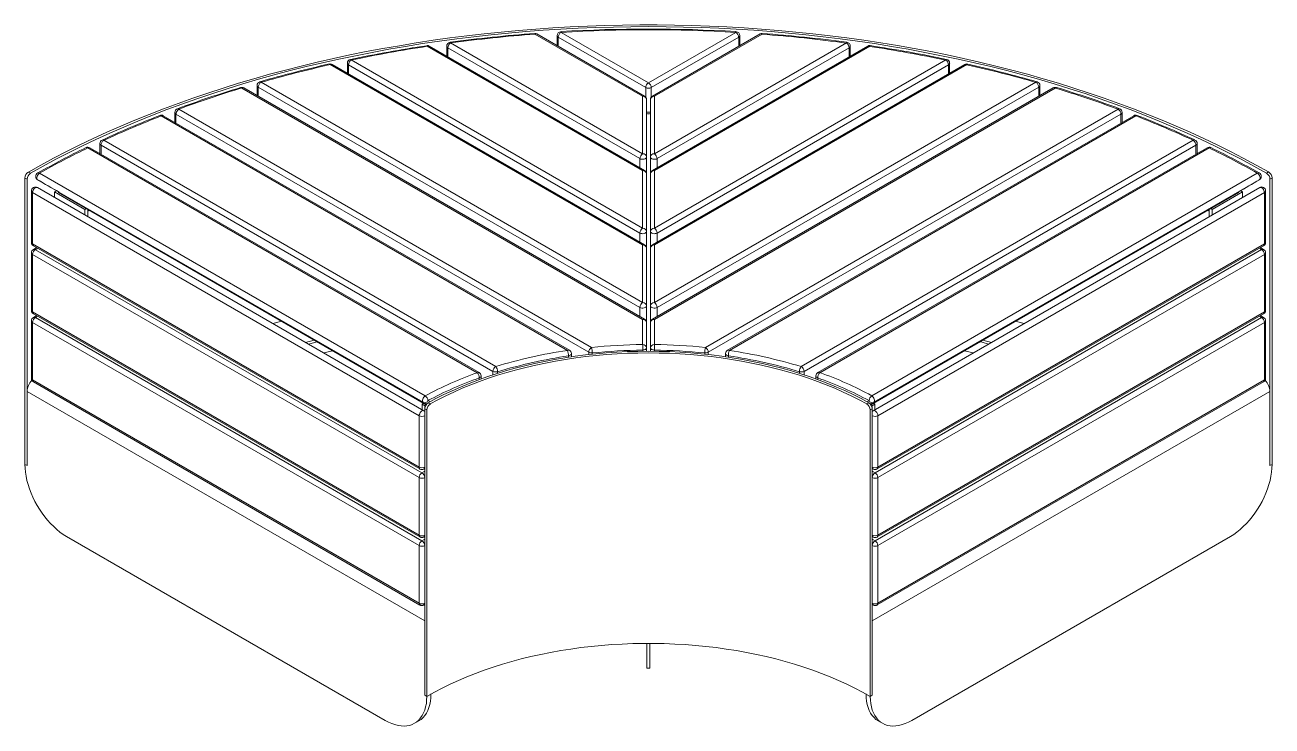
# Model space of a CAD drawing. Header units: millimetres. Extents: x -10 to 4368, y 550 to 2906.
# Drawn here: x 3095 to 4368, y 2140 to 2856 of the extents above; entities that cross this region are included whole.
import ezdxf

# ---------------------------------------------------------------- set-up
doc = ezdxf.new("R2010")
doc.units = ezdxf.units.MM
doc.layers.add('ZANO_R', color=7, linetype='Continuous', lineweight=0)

msp = doc.modelspace()

# ---------------------------------------------------------------- linework, layer by layer
at = {"layer": 'ZANO_R'}
for p, q in [((3725.3, 2783.2), (3615.5, 2846.6)), ((3727.3, 2783.4), (3617.5, 2846.8)), ((3638.1, 2845.1), (3638.1, 2834.9)), ((3728.5, 2792), (3639.3, 2843.5)), ((3639.3, 2843.5), (3639.3, 2834.2)), ((3642.1, 2848.4), (3731.3, 2796.9)), ((3731.3, 2796.9), (3820.6, 2848.4)), ((3823.4, 2843.5), (3734.2, 2792)), ((3845.2, 2846.8), (3735.3, 2783.4)), ((3737.3, 2783.2), (3847.2, 2846.6)), ((3823.4, 2834.2), (3823.4, 2843.5)), ((3824.6, 2834.9), (3824.6, 2845.1)), ((3725.3, 2707.3), (3505.6, 2834.2)), ((3727.3, 2707.5), (3507.6, 2834.3)), ((3525.4, 2834.3), (3525.4, 2824.1)), ((3722.5, 2719.5), (3526.5, 2832.7)), ((3526.5, 2832.7), (3526.5, 2823.4)), ((3529.4, 2837.6), (3725.3, 2724.4)), ((3955.1, 2834.4), (3735.3, 2707.5)), ((3933.3, 2837.6), (3737.3, 2724.4)), ((3737.3, 2707.3), (3957.1, 2834.2)), ((3740.2, 2719.5), (3936.1, 2832.7)), ((3936.1, 2832.7), (3936.1, 2823.4)), ((3937.3, 2824.1), (3937.3, 2834.3)), ((3725.3, 2631.4), (3406.4, 2815.5)), ((3727.3, 2631.6), (3408.4, 2815.7)), ((3424, 2816.9), (3424, 2806.7)), ((3722.5, 2643.6), (3425.1, 2815.3)), ((3425.1, 2815.3), (3425.1, 2806)), ((3428, 2820.2), (3725.3, 2648.5)), ((4054.3, 2815.7), (3735.3, 2631.6)), ((4034.7, 2820.2), (3737.3, 2648.5)), ((3737.3, 2631.4), (4056.3, 2815.5)), ((3740.2, 2643.6), (4037.5, 2815.3)), ((4037.5, 2815.3), (4037.5, 2806)), ((4038.7, 2806.7), (4038.7, 2816.9)), ((3725.3, 2555.4), (3316.3, 2791.6)), ((3727.3, 2555.6), (3318.3, 2791.8)), ((3331.9, 2794.1), (3331.9, 2783.9)), ((3722.5, 2567.7), (3333.1, 2792.5)), ((3333.1, 2792.5), (3333.1, 2783.2)), ((3335.9, 2797.4), (3725.3, 2572.6)), ((3728.5, 2782.4), (3728.5, 2792)), ((3734.2, 2792), (3734.2, 2782.4)), ((4144.4, 2791.8), (3735.3, 2555.6)), ((4126.8, 2797.4), (3737.3, 2572.6)), ((3737.3, 2555.4), (4146.4, 2791.6)), ((3740.2, 2567.7), (4129.6, 2792.5)), ((4129.6, 2792.5), (4129.6, 2783.2)), ((4130.8, 2783.9), (4130.8, 2794.1)), ((3725.3, 2724.4), (3725.3, 2783.2)), ((3729.3, 2779.9), (3729.3, 2721.2)), ((3733.3, 2779.9), (3733.3, 2721.2)), ((3733.3, 2755.4), (3733.3, 2779.9)), ((3737.3, 2724.4), (3737.3, 2783.2)), ((3648.7, 2523.7), (3234, 2763.1)), ((3650.7, 2523.9), (3236, 2763.3)), ((3248, 2766.7), (3248, 2756.4)), ((3670.3, 2521.9), (3249.1, 2765)), ((3249.1, 2765), (3249.1, 2755.8)), ((3252, 2769.9), (3673.1, 2526.8)), ((3733.3, 2765.7), (3733.3, 2765.7)), ((4210.7, 2769.9), (3789.6, 2526.8)), ((3792.4, 2521.9), (4213.5, 2765)), ((4226.6, 2763.3), (3812, 2523.9)), ((3814, 2523.7), (4228.6, 2763.1)), ((4213.5, 2765), (4213.5, 2755.8)), ((4214.7, 2756.5), (4214.7, 2766.7)), ((3733.3, 2696.7), (3733.3, 2755.4)), ((3175.4, 2738.2), (3575.4, 2507.3)), ((4287.3, 2738.2), (3887.3, 2507.3)), ((3556.5, 2501), (3159.1, 2730.4)), ((3558.5, 2501.2), (3161.1, 2730.6)), ((3171.4, 2734.9), (3171.4, 2724.7)), ((3572.6, 2502.4), (3172.6, 2733.3)), ((3172.6, 2733.3), (3172.6, 2724)), ((3890.1, 2502.4), (4290.1, 2733.3)), ((4301.6, 2730.7), (3904.2, 2501.2)), ((3906.2, 2501), (4303.6, 2730.5)), ((4290.1, 2733.3), (4290.1, 2724)), ((4291.3, 2724.7), (4291.3, 2734.9)), ((3722.5, 2710.3), (3722.5, 2719.5)), ((3729.3, 2721.2), (3729.3, 2704.1)), ((3733.3, 2721.2), (3733.3, 2696.7)), ((3740.2, 2710.3), (3740.2, 2719.5)), ((3097.1, 2698.5), (3094.9, 2699.7)), ((3094.9, 2699.7), (3094.9, 2407.4)), ((3097.1, 2698.5), (3097.1, 2406.2)), ((3098.5, 2705.8), (3100.6, 2704.6)), ((3109.9, 2704.7), (3503.5, 2477.5)), ((3725.3, 2648.5), (3725.3, 2707.3)), ((3729.3, 2704), (3729.3, 2645.2)), ((3733.3, 2704), (3733.3, 2645.2)), ((3733.3, 2679.5), (3733.3, 2704)), ((3737.3, 2648.5), (3737.3, 2707.3)), ((4352.7, 2704.7), (3959.2, 2477.5)), ((4362.1, 2704.6), (4364.2, 2705.9)), ((4367.7, 2699.7), (4365.6, 2698.5)), ((4365.6, 2698.5), (4365.6, 2406.2)), ((4367.7, 2699.7), (4367.7, 2407.4)), ((3101.6, 2686.5), (3101.6, 2634)), ((3107.6, 2690), (3502.1, 2462.2)), ((3501.5, 2470.8), (3107.9, 2697.9)), ((3125, 2685.6), (3127.2, 2686.8)), ((3156.2, 2667.6), (3125, 2685.6)), ((3125, 2685.6), (3125, 2679.9)), ((3129.2, 2685.7), (3129.2, 2684.9)), ((3960.6, 2462.2), (4355.1, 2690)), ((3961.2, 2470.8), (4354.7, 2698)), ((4306.5, 2667.7), (4337.7, 2685.6)), ((4333.5, 2685.7), (4333.5, 2684.9)), ((4335.5, 2686.9), (4337.7, 2685.6)), ((4337.7, 2685.6), (4337.7, 2679.9)), ((4361.1, 2634), (4361.1, 2686.6)), ((3497.3, 2457.1), (3102.7, 2684.9)), ((3102.7, 2684.9), (3102.7, 2632.4)), ((3129.2, 2684.9), (3504.4, 2468.3)), ((3129.7, 2685.3), (3504.8, 2468.8)), ((3733.3, 2620.7), (3733.3, 2679.5)), ((4332.9, 2685.4), (3957.9, 2468.8)), ((3958.3, 2468.3), (4333.5, 2684.9)), ((4360, 2684.9), (3965.4, 2457.1)), ((4360, 2632.4), (4360, 2684.9)), ((3156.2, 2667.6), (3157.6, 2668.5)), ((3156.2, 2661.9), (3156.2, 2667.6)), ((3159, 2660.3), (3159, 2667.6)), ((3160.4, 2666.8), (3159, 2666)), ((4303.7, 2666), (4302.2, 2666.8)), ((4303.7, 2666), (4303.7, 2667.7)), ((4303.7, 2660.3), (4303.7, 2667.7)), ((4305.1, 2668.5), (4306.5, 2667.7)), ((4306.5, 2662), (4306.5, 2667.7)), ((3722.5, 2634.3), (3722.5, 2643.6)), ((3729.3, 2645.2), (3729.3, 2628.2)), ((3733.3, 2645.2), (3733.3, 2620.7)), ((3740.2, 2634.3), (3740.2, 2643.6)), ((3101.6, 2623.4), (3101.6, 2564.6)), ((3102.7, 2632.4), (3497.3, 2404.6)), ((3103.6, 2630.5), (3498.1, 2402.8)), ((3106.7, 2628.7), (3103.6, 2626.8)), ((3107.9, 2628), (3105.6, 2626.6)), ((3105.6, 2626.6), (3500.1, 2398.9)), ((3725.3, 2572.6), (3725.3, 2631.4)), ((3729.3, 2628.1), (3729.3, 2569.3)), ((3733.3, 2628.1), (3733.3, 2569.3)), ((3733.3, 2603.6), (3733.3, 2628.1)), ((3737.3, 2572.6), (3737.3, 2631.4)), ((3962.6, 2398.9), (4357.1, 2626.7)), ((3964.6, 2402.8), (4359.1, 2630.5)), ((3965.4, 2404.6), (4360, 2632.4)), ((4357.1, 2626.7), (4354.8, 2628)), ((4359.1, 2626.9), (4355.9, 2628.7)), ((4361.1, 2564.6), (4361.1, 2623.4)), ((3497.3, 2394), (3102.7, 2621.7)), ((3102.7, 2621.7), (3102.7, 2563)), ((4360, 2621.8), (3965.4, 2394)), ((4360, 2563), (4360, 2621.8)), ((3733.3, 2544.8), (3733.3, 2603.6)), ((3102.7, 2563), (3497.3, 2335.2)), ((3103.6, 2561.1), (3498.1, 2333.4)), ((3106.7, 2559.3), (3103.6, 2557.4)), ((3107.9, 2558.6), (3105.6, 2557.2)), ((3722.5, 2558.4), (3722.5, 2567.7)), ((3729.3, 2569.3), (3729.3, 2552.2)), ((3733.3, 2569.3), (3733.3, 2544.8)), ((3740.2, 2558.4), (3740.2, 2567.7)), ((3964.6, 2333.4), (4359.1, 2561.1)), ((3965.4, 2335.2), (4360, 2563)), ((4357.1, 2557.3), (4354.8, 2558.6)), ((4359.1, 2557.5), (4355.9, 2559.3)), ((3101.6, 2554), (3101.6, 2495.2)), ((3497.3, 2324.6), (3102.7, 2552.3)), ((3102.7, 2552.3), (3102.7, 2493.6)), ((3105.6, 2557.2), (3500.1, 2329.5)), ((3725.3, 2529.7), (3725.3, 2555.4)), ((3729.3, 2552.2), (3729.3, 2526.5)), ((3733.3, 2552.2), (3733.3, 2526.5)), ((3733.3, 2527.7), (3733.3, 2552.2)), ((3737.3, 2529.7), (3737.3, 2555.4)), ((3962.6, 2329.5), (4357.1, 2557.3)), ((4360, 2552.4), (3965.4, 2324.6)), ((4360, 2493.6), (4360, 2552.4)), ((4361.1, 2495.2), (4361.1, 2554)), ((3381.2, 2532), (3390, 2534.3)), ((4072.7, 2534.3), (4081.5, 2532)), ((3652.7, 2517.3), (3652.7, 2520.5)), ((3670.3, 2519.5), (3670.3, 2521.9)), ((3673.8, 2521.2), (3673.8, 2519.9)), ((3725.4, 2522.9), (3725.4, 2524.1)), ((3729.3, 2526.5), (3729.3, 2522.9)), ((3733.3, 2522.9), (3733.3, 2527.7)), ((3733.3, 2526.5), (3733.3, 2522.9)), ((3737.3, 2522.9), (3737.3, 2524.1)), ((3788.9, 2521.2), (3788.9, 2519.9)), ((3792.4, 2519.5), (3792.4, 2521.9)), ((3810, 2520.5), (3810, 2517.3)), ((3649.7, 2516.8), (3649.7, 2518.2)), ((3813, 2516.9), (3813, 2518.2)), ((3558.6, 2494), (3558.6, 2495.8)), ((3560.5, 2494.7), (3560.5, 2497.8)), ((3572.6, 2498.8), (3572.6, 2502.4)), ((3577.3, 2502), (3577.3, 2500.3)), ((3885.4, 2502), (3885.4, 2500.3)), ((3890.1, 2498.8), (3890.1, 2502.4)), ((3902.2, 2497.8), (3902.2, 2494.7)), ((3904.1, 2494), (3904.1, 2495.8)), ((3503, 2247.8), (3097.2, 2482)), ((3097.2, 2467.3), (3097.2, 2482)), ((3102.7, 2493.6), (3497.3, 2265.8)), ((3103.6, 2491.7), (3498.1, 2263.9)), ((3959.7, 2247.8), (4365.4, 2482)), ((3964.6, 2264), (4359.1, 2491.7)), ((3965.4, 2265.8), (4360, 2493.6)), ((4365.4, 2467.3), (4365.4, 2482)), ((3501.7, 2469.8), (3500.3, 2469)), ((3506.5, 2470.3), (3508.6, 2469.1)), ((3954.1, 2469.1), (3956.2, 2470.3)), ((3962.4, 2469), (3961, 2469.8)), ((3097.2, 2467.5), (3097.1, 2467.4)), ((3097.1, 2406.2), (3097.1, 2467.4)), ((3097.1, 2467.4), (3097.2, 2467.3)), ((3497.3, 2404.6), (3497.3, 2457.1)), ((3500.3, 2463.3), (3500.3, 2469)), ((3500.3, 2469), (3503.7, 2467)), ((3502.1, 2462.2), (3503, 2461.7)), ((3505.1, 2463), (3503, 2464.2)), ((3503, 2464.2), (3503, 2171.9)), ((3503, 2457.1), (3503, 2404.6)), ((3503, 2457.1), (3503, 2457.1)), ((3505.1, 2463), (3505.1, 2170.7)), ((3959.7, 2464.2), (3957.6, 2463)), ((3957.6, 2463), (3957.6, 2170.7)), ((3962.4, 2469), (3959, 2467)), ((3959.7, 2464.2), (3959.7, 2171.9)), ((3959.7, 2461.8), (3960.6, 2462.2)), ((3962.4, 2463.3), (3962.4, 2469)), ((3965.4, 2457.1), (3965.4, 2404.6)), ((4365.4, 2467.5), (4365.6, 2467.4)), ((4365.6, 2467.4), (4365.4, 2467.3)), ((4365.6, 2406.2), (4365.6, 2467.4)), ((3094.9, 2407.4), (3097.1, 2406.2)), ((4367.7, 2407.4), (4365.6, 2406.2)), ((3497.3, 2335.2), (3497.3, 2394)), ((3500.1, 2398.9), (3503, 2400.5)), ((3502.1, 2402.8), (3503, 2403.2)), ((3503, 2404.6), (3503, 2404.6)), ((3503, 2394), (3503, 2335.2)), ((3503, 2394), (3503, 2394)), ((3959.7, 2403.2), (3960.6, 2402.8)), ((3959.7, 2400.5), (3962.6, 2398.9)), ((3965.4, 2394), (3965.4, 2335.2)), ((3462.6, 2146.2), (3137.4, 2333.9)), ((3500.1, 2329.5), (3503, 2331.1)), ((3502.1, 2333.4), (3503, 2333.8)), ((3503, 2335.2), (3503, 2335.2)), ((3959.7, 2333.8), (3960.6, 2333.4)), ((3959.7, 2331.1), (3962.6, 2329.5)), ((4000.1, 2146.2), (4325.3, 2333.9)), ((3497.3, 2265.8), (3497.3, 2324.6)), ((3503, 2324.6), (3503, 2265.8)), ((3503, 2324.6), (3503, 2324.6)), ((3965.4, 2324.6), (3965.4, 2265.8)), ((3503, 2265.8), (3503, 2265.8)), ((3502.1, 2263.9), (3503, 2264.4)), ((3959.7, 2264.4), (3960.6, 2264)), ((3503, 2171.9), (3503, 2247.8)), ((3959.7, 2171.9), (3959.7, 2247.8)), ((3729.8, 2224.8), (3729.8, 2210.4)), ((3729.8, 2199.4), (3732.8, 2199.4)), ((3503, 2171.9), (3505.1, 2170.7)), ((3957.6, 2170.7), (3959.7, 2171.9)), ((3492.6, 2143.2), (3496.9, 2145.6)), ((3965.8, 2145.6), (3970.1, 2143.2))]:
    msp.add_line(p, q, dxfattribs=at)
at = {"layer": 'ZANO_R', "flags": 128}
for points in [[(3098.5, 2705.8), (3111.2, 2713), (3124.2, 2720), (3137.5, 2726.8), (3150.9, 2733.5), (3164.6, 2740.1), (3178.5, 2746.4), (3192.7, 2752.7), (3207, 2758.7), (3221.6, 2764.6), (3236.3, 2770.3), (3251.2, 2775.9), (3266.4, 2781.3), (3281.7, 2786.5), (3297.1, 2791.5), (3312.8, 2796.4), (3328.6, 2801.1), (3344.6, 2805.6), (3360.7, 2809.9), (3376.9, 2814), (3393.3, 2818), (3409.9, 2821.7), (3426.5, 2825.3), (3443.3, 2828.7), (3460.2, 2831.9), (3477.2, 2834.8), (3494.3, 2837.6), (3511.5, 2840.3), (3528.7, 2842.7), (3546.1, 2844.9), (3563.5, 2846.9), (3581, 2848.7), (3598.6, 2850.3), (3616.2, 2851.7), (3633.8, 2852.9), (3651.5, 2853.9), (3669.2, 2854.8), (3686.9, 2855.4), (3704.7, 2855.8), (3722.5, 2856), (3740.2, 2856), (3758, 2855.8), (3775.7, 2855.4), (3793.5, 2854.8), (3811.2, 2853.9), (3828.9, 2852.9), (3846.5, 2851.7), (3864.1, 2850.3), (3881.7, 2848.7), (3899.1, 2846.9), (3916.6, 2844.9), (3933.9, 2842.7), (3951.2, 2840.3), (3968.4, 2837.7), (3985.5, 2834.9), (4002.5, 2831.9), (4019.4, 2828.7), (4036.1, 2825.3), (4052.8, 2821.7), (4069.3, 2818), (4085.7, 2814), (4102, 2809.9), (4118.1, 2805.6), (4134.1, 2801.1), (4149.9, 2796.4), (4165.5, 2791.5), (4181, 2786.5), (4196.3, 2781.3), (4211.4, 2775.9), (4226.4, 2770.3), (4241.1, 2764.6), (4255.7, 2758.7), (4270, 2752.7), (4284.1, 2746.4), (4298, 2740.1), (4311.7, 2733.5), (4325.2, 2726.8), (4338.4, 2720), (4351.4, 2713), (4364.2, 2705.9)], [(3100.6, 2704.6), (3113.5, 2711.8), (3126.6, 2718.9), (3140, 2725.8), (3153.6, 2732.5), (3167.4, 2739.1), (3181.5, 2745.6), (3195.8, 2751.8), (3210.3, 2757.9), (3225, 2763.8), (3239.9, 2769.6), (3255, 2775.2), (3270.3, 2780.6), (3285.7, 2785.8), (3301.4, 2790.9), (3317.2, 2795.8), (3333.2, 2800.5), (3349.3, 2805), (3365.7, 2809.3), (3382.1, 2813.4), (3398.7, 2817.3), (3415.4, 2821.1), (3432.3, 2824.6), (3449.2, 2828), (3466.3, 2831.1), (3483.5, 2834.1), (3500.8, 2836.9), (3518.2, 2839.4), (3535.6, 2841.8), (3553.2, 2843.9), (3570.8, 2845.9), (3588.5, 2847.6), (3606.2, 2849.2), (3624, 2850.5), (3641.8, 2851.7), (3659.7, 2852.6), (3677.6, 2853.3), (3695.5, 2853.8), (3713.4, 2854.2), (3731.3, 2854.3), (3749.3, 2854.2), (3767.2, 2853.8), (3785.1, 2853.3), (3803, 2852.6), (3820.9, 2851.7), (3838.7, 2850.5), (3856.5, 2849.2), (3874.2, 2847.7), (3891.9, 2845.9), (3909.5, 2843.9), (3927, 2841.8), (3944.5, 2839.4), (3961.9, 2836.9), (3979.2, 2834.1), (3996.4, 2831.1), (4013.4, 2828), (4030.4, 2824.6), (4047.3, 2821.1), (4064, 2817.3), (4080.6, 2813.4), (4097, 2809.3), (4113.3, 2805), (4129.5, 2800.5), (4145.5, 2795.8), (4161.3, 2790.9), (4176.9, 2785.9), (4192.4, 2780.6), (4207.7, 2775.2), (4222.8, 2769.6), (4237.7, 2763.9), (4252.4, 2757.9), (4266.9, 2751.8), (4281.2, 2745.6), (4295.3, 2739.1), (4309.1, 2732.6), (4322.7, 2725.8), (4336.1, 2718.9), (4349.2, 2711.8), (4362.1, 2704.6)], [(3615.2, 2847.3), (3615.2, 2847.3), (3615.3, 2847.2), (3615.4, 2847), (3615.5, 2846.6)], [(3642.1, 2848.4), (3642, 2848.8), (3642, 2849), (3641.9, 2849.1), (3641.9, 2849.1)], [(3820.8, 2849.1), (3820.8, 2849.1), (3820.7, 2849), (3820.6, 2848.8), (3820.6, 2848.4)], [(3847.5, 2847.3), (3847.5, 2847.3), (3847.4, 2847.2), (3847.3, 2847), (3847.2, 2846.6)], [(3505, 2834.8), (3505, 2834.8), (3505.2, 2834.8), (3505.4, 2834.5), (3505.6, 2834.2)], [(3529.4, 2837.6), (3529.2, 2837.9), (3529, 2838.2), (3528.9, 2838.3), (3528.8, 2838.3)], [(3933.3, 2837.6), (3933.5, 2837.9), (3933.7, 2838.2), (3933.8, 2838.3), (3933.8, 2838.3)], [(3957.7, 2834.8), (3957.7, 2834.8), (3957.5, 2834.8), (3957.3, 2834.5), (3957.1, 2834.2)], [(3406.4, 2815.5), (3406.1, 2815.8), (3405.9, 2816), (3405.6, 2816.1), (3405.5, 2816.1)], [(3428, 2820.2), (3427.7, 2820.5), (3427.5, 2820.7), (3427.2, 2820.8), (3427.2, 2820.8)], [(4034.7, 2820.2), (4035, 2820.5), (4035.2, 2820.8), (4035.5, 2820.8), (4035.5, 2820.8)], [(4056.3, 2815.5), (4056.5, 2815.8), (4056.8, 2816), (4057.1, 2816.1), (4057.1, 2816.1)], [(3729.3, 2721.2), (3729.2, 2720.5), (3728.7, 2719.9), (3727.9, 2719.4), (3726.9, 2719), (3725.7, 2718.9), (3724.6, 2718.9), (3723.5, 2719.1), (3722.5, 2719.5)], [(3733.3, 2721.2), (3733.5, 2720.5), (3734, 2719.9), (3734.8, 2719.4), (3735.8, 2719), (3736.9, 2718.9), (3738.1, 2718.9), (3739.2, 2719.1), (3740.2, 2719.5)], [(3107.9, 2697.9), (3107.4, 2698.4), (3107.2, 2699.2), (3107.1, 2700.1), (3107.3, 2701.1), (3107.8, 2702.2), (3108.4, 2703.2), (3109.1, 2704.1), (3109.9, 2704.7)], [(4354.7, 2698), (4355.2, 2698.4), (4355.5, 2699.2), (4355.6, 2700.1), (4355.4, 2701.2), (4354.9, 2702.2), (4354.3, 2703.2), (4353.6, 2704.1), (4352.7, 2704.7)], [(3102.7, 2684.9), (3102.8, 2685.9), (3103.2, 2687), (3103.8, 2688), (3104.5, 2688.9), (3105.3, 2689.6), (3106.1, 2690.1), (3106.9, 2690.2), (3107.6, 2690)], [(4355.1, 2690), (4355.8, 2690.2), (4356.6, 2690.1), (4357.4, 2689.6), (4358.2, 2688.9), (4358.9, 2688), (4359.5, 2687), (4359.8, 2685.9), (4360, 2684.9)], [(3729.3, 2645.2), (3729.2, 2644.6), (3728.7, 2644), (3727.9, 2643.5), (3726.9, 2643.1), (3725.7, 2642.9), (3724.6, 2643), (3723.5, 2643.2), (3722.5, 2643.6)], [(3733.3, 2645.2), (3733.5, 2644.6), (3734, 2644), (3734.8, 2643.5), (3735.8, 2643.1), (3737, 2642.9), (3738.1, 2643), (3739.2, 2643.2), (3740.2, 2643.6)], [(3722.5, 2567.7), (3723.5, 2567.3), (3724.6, 2567), (3725.7, 2567), (3726.9, 2567.2), (3727.9, 2567.5), (3728.7, 2568), (3729.2, 2568.6), (3729.3, 2569.3)], [(3740.2, 2567.7), (3739.2, 2567.3), (3738.1, 2567), (3737, 2567), (3735.8, 2567.2), (3734.8, 2567.5), (3734, 2568), (3733.5, 2568.6), (3733.3, 2569.3)], [(3356.7, 2553.5), (3349.3, 2551.5), (3348.1, 2551.2)], [(4114.6, 2551.2), (4113.4, 2551.5), (4105.9, 2553.5)], [(3384.2, 2530.3), (3390.9, 2532), (3393, 2532.6)], [(3399.9, 2521.2), (3408.8, 2523.2), (3409.1, 2523.3)], [(3506.5, 2470.3), (3514.4, 2474.6), (3522.5, 2478.7), (3530.9, 2482.6), (3539.5, 2486.4), (3548.3, 2490.1), (3557.3, 2493.5), (3566.5, 2496.8), (3575.9, 2499.9), (3585.5, 2502.8), (3595.2, 2505.5), (3605.1, 2508.1), (3615.1, 2510.4), (3625.2, 2512.5), (3635.5, 2514.5), (3645.9, 2516.3), (3656.4, 2517.8), (3666.9, 2519.2), (3677.5, 2520.3), (3688.2, 2521.2), (3699, 2522), (3709.7, 2522.5), (3720.5, 2522.8), (3731.3, 2522.9), (3742.2, 2522.8), (3753, 2522.5), (3763.7, 2522), (3774.5, 2521.2), (3785.2, 2520.3), (3795.8, 2519.2), (3806.3, 2517.8), (3816.8, 2516.3), (3827.2, 2514.5), (3837.5, 2512.6), (3847.6, 2510.4), (3857.6, 2508.1), (3867.5, 2505.5), (3877.2, 2502.8), (3886.8, 2499.9), (3896.2, 2496.8), (3905.4, 2493.5), (3914.4, 2490.1), (3923.2, 2486.4), (3931.8, 2482.7), (3940.2, 2478.7), (3948.3, 2474.6), (3956.2, 2470.3)], [(3508.6, 2469.1), (3516.5, 2473.3), (3524.5, 2477.4), (3532.8, 2481.3), (3541.3, 2485.1), (3550, 2488.6), (3558.9, 2492.1), (3568.1, 2495.3), (3577.4, 2498.4), (3586.8, 2501.3), (3596.5, 2504), (3606.3, 2506.5), (3616.2, 2508.8), (3626.2, 2510.9), (3636.4, 2512.8), (3646.7, 2514.6), (3657.1, 2516.1), (3667.5, 2517.5), (3678, 2518.6), (3688.6, 2519.5), (3699.3, 2520.2), (3709.9, 2520.8), (3720.6, 2521.1), (3731.3, 2521.2), (3742.1, 2521.1), (3752.8, 2520.8), (3763.4, 2520.2), (3774.1, 2519.5), (3784.6, 2518.6), (3795.2, 2517.5), (3805.6, 2516.1), (3816, 2514.6), (3826.3, 2512.9), (3836.5, 2510.9), (3846.5, 2508.8), (3856.4, 2506.5), (3866.2, 2504), (3875.9, 2501.3), (3885.3, 2498.4), (3894.6, 2495.3), (3903.8, 2492.1), (3912.7, 2488.6), (3921.4, 2485.1), (3929.9, 2481.3), (3938.2, 2477.4), (3946.2, 2473.3), (3954.1, 2469.1)], [(3649.7, 2518.2), (3650.7, 2518.5), (3651.5, 2518.8), (3652.2, 2519.3), (3652.6, 2519.9), (3652.7, 2520.5), (3652.7, 2520.5)], [(3725.4, 2524.1), (3726.2, 2524.2), (3726.9, 2524.3), (3727.6, 2524.6), (3728.2, 2524.8), (3728.7, 2525.2), (3729.1, 2525.6), (3729.3, 2526), (3729.3, 2526.5)], [(3737.3, 2524.1), (3736.5, 2524.2), (3735.8, 2524.3), (3735.1, 2524.6), (3734.5, 2524.8), (3734, 2525.2), (3733.6, 2525.6), (3733.4, 2526), (3733.3, 2526.5)], [(3813, 2518.2), (3812, 2518.5), (3811.1, 2518.8), (3810.5, 2519.3), (3810.1, 2519.9), (3810, 2520.5), (3810, 2520.5)], [(4053.6, 2523.3), (4053.9, 2523.2), (4062.8, 2521.2)], [(4069.7, 2532.6), (4071.8, 2532.1), (4078.5, 2530.3)], [(3501.5, 2470.8), (3501, 2471.2), (3500.7, 2472), (3500.7, 2472.9), (3500.9, 2474), (3501.3, 2475), (3501.9, 2476), (3502.7, 2476.9), (3503.5, 2477.5)], [(3961.2, 2470.8), (3961.7, 2471.3), (3962, 2472), (3962, 2472.9), (3961.8, 2474), (3961.4, 2475), (3960.8, 2476), (3960, 2476.9), (3959.2, 2477.5)], [(3502.1, 2462.2), (3501.5, 2462.4), (3500.7, 2462.3), (3499.8, 2461.9), (3499, 2461.2), (3498.3, 2460.3), (3497.8, 2459.2), (3497.4, 2458.1), (3497.3, 2457.1)], [(3502.1, 2462.2), (3502.6, 2461.8), (3503, 2461.5)], [(3959.7, 2461.5), (3960.1, 2461.8), (3960.6, 2462.2)], [(3965.4, 2457.1), (3965.3, 2458.2), (3964.9, 2459.2), (3964.4, 2460.3), (3963.7, 2461.2), (3962.9, 2461.9), (3962, 2462.3), (3961.2, 2462.4), (3960.6, 2462.2)], [(3094.9, 2407.4), (3095.1, 2403.5), (3095.5, 2399.4), (3096.1, 2395.3), (3097, 2391.1), (3098.2, 2386.8), (3099.6, 2382.5), (3101.2, 2378.2), (3103, 2373.9), (3105.1, 2369.7), (3107.4, 2365.6), (3109.8, 2361.6), (3112.4, 2357.7), (3115.2, 2353.9), (3118.1, 2350.4), (3121.1, 2347), (3124.3, 2343.9), (3127.5, 2341), (3130.7, 2338.4), (3134, 2336), (3137.4, 2333.9)], [(4367.7, 2407.4), (4367.6, 2403.5), (4367.2, 2399.5), (4366.6, 2395.3), (4365.7, 2391.1), (4364.5, 2386.8), (4363.1, 2382.5), (4361.5, 2378.2), (4359.6, 2373.9), (4357.6, 2369.7), (4355.3, 2365.6), (4352.9, 2361.6), (4350.2, 2357.7), (4347.5, 2354), (4344.6, 2350.4), (4341.5, 2347), (4338.4, 2343.9), (4335.2, 2341), (4331.9, 2338.4), (4328.6, 2336), (4325.3, 2333.9)], [(3505.1, 2170.7), (3512.8, 2174.9), (3520.7, 2179.1), (3528.9, 2183.1), (3537.3, 2186.9), (3545.9, 2190.6), (3554.7, 2194.1), (3563.7, 2197.4), (3572.9, 2200.5), (3582.3, 2203.5), (3591.8, 2206.3), (3601.5, 2208.9), (3611.4, 2211.3), (3621.3, 2213.5), (3631.4, 2215.5), (3641.7, 2217.4), (3652, 2219), (3662.4, 2220.4), (3672.9, 2221.6), (3683.4, 2222.7), (3694, 2223.5), (3704.6, 2224.1), (3715.3, 2224.5), (3726, 2224.7), (3736.7, 2224.7), (3747.4, 2224.5), (3758.1, 2224.1), (3768.7, 2223.5), (3779.3, 2222.7), (3789.8, 2221.7), (3800.3, 2220.4), (3810.7, 2219), (3821, 2217.4), (3831.3, 2215.5), (3841.4, 2213.5), (3851.3, 2211.3), (3861.2, 2208.9), (3870.9, 2206.3), (3880.4, 2203.5), (3889.8, 2200.5), (3899, 2197.4), (3908, 2194.1), (3916.8, 2190.6), (3925.4, 2186.9), (3933.8, 2183.1), (3942, 2179.1), (3949.9, 2175), (3957.6, 2170.7)], [(3729.8, 2210.4), (3729.8, 2207.8), (3729.8, 2205.6), (3729.8, 2203.7), (3729.8, 2202.1), (3729.8, 2200.9), (3729.8, 2200), (3729.8, 2199.5), (3729.8, 2199.4), (3729.8, 2199.7), (3729.8, 2200.3), (3729.8, 2201.2), (3729.8, 2202.6), (3729.8, 2204.3), (3729.8, 2206.3), (3729.8, 2208.7), (3729.8, 2211.3), (3729.8, 2214.3), (3729.8, 2217.5), (3729.8, 2221), (3729.8, 2224.8)], [(3732.8, 2199.4), (3732.8, 2199.4), (3732.8, 2199.7), (3732.8, 2200.3), (3732.8, 2201.2), (3732.8, 2202.6), (3732.8, 2204.3), (3732.8, 2206.3), (3732.8, 2208.7), (3732.8, 2211.3), (3732.8, 2214.3), (3732.8, 2217.5), (3732.8, 2221), (3732.8, 2224.8)], [(3462.6, 2146.2), (3466, 2144.4), (3469.3, 2142.9), (3472.6, 2141.8), (3475.8, 2141), (3478.9, 2140.5), (3481.9, 2140.4), (3484.8, 2140.6), (3487.6, 2141.1), (3490.2, 2142), (3492.6, 2143.2), (3494.9, 2144.7), (3497, 2146.5), (3498.8, 2148.7), (3500.5, 2151.1), (3501.8, 2153.8), (3503, 2156.7), (3503.9, 2159.9), (3504.6, 2163.3), (3504.9, 2166.9), (3505.1, 2170.7)], [(3509.3, 2173.1), (3509.2, 2169.3), (3508.8, 2165.7), (3508.1, 2162.3), (3507.2, 2159.2), (3506.1, 2156.2), (3504.7, 2153.5), (3503.1, 2151.1), (3501.2, 2149), (3499.2, 2147.2), (3496.9, 2145.6), (3496.9, 2145.6)], [(3953.4, 2173.1), (3953.5, 2169.3), (3953.9, 2165.7), (3954.6, 2162.3), (3955.5, 2159.2), (3956.6, 2156.2), (3958, 2153.5), (3959.6, 2151.1), (3961.5, 2149), (3963.5, 2147.2), (3965.8, 2145.6), (3965.8, 2145.6)], [(4000.1, 2146.2), (3996.7, 2144.4), (3993.4, 2142.9), (3990.1, 2141.8), (3986.9, 2141), (3983.8, 2140.5), (3980.8, 2140.4), (3977.9, 2140.6), (3975.1, 2141.1), (3972.5, 2142), (3970.1, 2143.2), (3967.8, 2144.7), (3965.7, 2146.5), (3963.9, 2148.7), (3962.2, 2151.1), (3960.9, 2153.8), (3959.7, 2156.7), (3958.8, 2159.9), (3958.1, 2163.3), (3957.8, 2166.9), (3957.6, 2170.7)]]:
    msp.add_lwpolyline(points, dxfattribs=at)
at = {"layer": 'ZANO_R'}
for centre, radius, start, end in [((3731.4, 1311.8), 1540, 86.6707, 93.3309), ((3728, 1358.1), 1493.5, 94.3325, 97.6649), ((3728, 1361.6), 1489.3, 94.3323, 97.6651), ((3615.5, 2843.3), 4, 60.0039, 94.3415), ((3616.7, 2845), 2.01, 65.6942, 125.619), ((3642.1, 2845.1), 4, 93.3353, 180), ((3640.1, 2845.3), 1.98, 185.1943, 246.1277), ((3645.4, 2843.2), 6.15, 122.6069, 177.3947), ((3731.4, 1315.1), 1535.9, 86.6705, 93.331), ((3817.2, 2843.2), 6.15, 2.6057, 57.3959), ((3820.6, 2845.1), 4, 0, 86.6663), ((3822.6, 2845.3), 1.98, 293.8749, 354.8068), ((3847.2, 2843.3), 4, 85.6601, 119.9985), ((3846, 2845), 2.01, 54.3839, 114.3084), ((3734.7, 1361.5), 1489.3, 82.3365, 85.6693), ((3734.7, 1358.7), 1492.9, 82.336, 85.6698), ((3715.6, 1443.5), 1407.1, 98.61, 101.8299), ((3715.7, 1446.2), 1403.8, 98.6107, 101.8291), ((3505.6, 2830.9), 4, 60.0039, 98.625), ((3506.7, 2832.5), 2.01, 65.6942, 125.619), ((3529.4, 2834.3), 4, 97.6756, 180), ((3527.4, 2834.5), 2, 185.542, 245.7799), ((3532.7, 2832.4), 6.15, 122.6069, 177.3947), ((3930, 2832.4), 6.15, 2.6057, 57.3959), ((3933.3, 2834.3), 4, 0, 82.3261), ((3935.3, 2834.5), 2, 294.2227, 354.459), ((3957.1, 2830.9), 4, 81.3766, 119.9985), ((3955.9, 2832.5), 2.01, 54.3839, 114.3084), ((3747, 1446.1), 1403.8, 78.1726, 81.3909), ((3746.9, 1442.5), 1408.2, 78.173, 81.3904), ((3691.5, 1553.3), 1294.8, 102.7596, 105.9913), ((3691.9, 1555.1), 1292.3, 102.7614, 105.9894), ((3406.4, 2812.2), 4, 60.0039, 102.7803), ((3407.6, 2813.8), 2.01, 65.6942, 125.619), ((3428, 2816.9), 4, 101.8445, 180), ((3425.9, 2817), 1.93, 184.2163, 247.1057), ((3431.3, 2815), 6.15, 122.6069, 177.3947), ((4031.4, 2815), 6.15, 2.6057, 57.3959), ((4034.7, 2816.9), 4, 0, 78.1572), ((4036.8, 2817), 1.93, 292.897, 355.7847), ((4056.3, 2812.2), 4, 77.2214, 119.9985), ((4055.1, 2813.8), 2.01, 54.3839, 114.3084), ((3770.8, 1555), 1292.3, 74.0124, 77.2403), ((3770.5, 1550.5), 1297.6, 74.014, 77.2387), ((3655.8, 1673.6), 1169.3, 106.9397, 110.2769), ((3655.7, 1677.1), 1165.1, 106.9393, 110.2771), ((3316.3, 2788.3), 4, 60.0039, 106.9631), ((3315.3, 2790.9), 1.2, 31.715, 97.0712), ((3317.4, 2789.9), 2.01, 65.6942, 125.619), ((3335.9, 2794.1), 4, 106.0094, 180), ((3333.8, 2794.3), 1.95, 184.5853, 246.7367), ((3339.2, 2792.2), 6.15, 122.6069, 177.3947), ((3334.9, 2796.8), 1.14, 29.3096, 95.3666), ((3734.6, 2791.7), 6.15, 122.6069, 177.3947), ((3731.3, 2797.5), 6.15, 242.6105, 297.3911), ((3728, 2791.7), 6.15, 2.6057, 57.3959), ((4127.8, 2796.8), 1.14, 84.6368, 150.6952), ((4123.5, 2792.2), 6.15, 2.6057, 57.3959), ((4126.8, 2794.1), 4, 0, 73.9924), ((4128.8, 2794.3), 1.95, 293.266, 355.4157), ((4146.4, 2788.3), 4, 73.0387, 119.9985), ((4145.2, 2790), 2.01, 54.3839, 114.3084), ((4147.4, 2791), 1.2, 82.932, 148.2896), ((3807, 1677), 1165.1, 69.7249, 73.0625), ((3807.1, 1674), 1168.9, 69.7244, 73.0628), ((3726.5, 2781.6), 2.01, 65.6942, 125.619), ((3725.7, 2779.5), 3.69, 6.3513, 95.1836), ((3725.3, 2779.9), 4, 0.0024, 60.0039), ((3737.3, 2779.9), 4, 119.9985, 180), ((3737, 2779.5), 3.69, 84.8184, 173.6486), ((3736.2, 2781.6), 2.01, 54.3839, 114.3084), ((3607.8, 1799.9), 1034.1, 111.2721, 114.8162), ((3607.8, 1803), 1030.3, 111.2723, 114.8157), ((3234, 2759.9), 4, 60.0039, 111.3018), ((3232.9, 2762.2), 1.47, 41.137, 103.7339), ((3235.2, 2761.5), 2.01, 65.6942, 125.619), ((3252, 2766.7), 4, 110.3021, 180), ((3249.9, 2766.8), 1.97, 184.95, 246.372), ((3255.3, 2764.7), 6.15, 122.6069, 177.3947), ((3250.9, 2769), 1.4, 39.1699, 102.325), ((3731.3, 2773.3), 6.51, 252.1128, 287.9031), ((3731.3, 2769.1), 4, 240.0039, 299.9985), ((4211.8, 2769), 1.4, 77.6778, 140.834), ((4207.4, 2764.8), 6.15, 2.6057, 57.3959), ((4210.7, 2766.7), 4, 0, 69.6998), ((4212.8, 2766.8), 1.97, 293.6306, 355.0511), ((4228.6, 2759.9), 4, 68.7002, 119.9985), ((4227.5, 2761.5), 2.01, 54.3839, 114.3084), ((4229.7, 2762.2), 1.47, 76.2688, 138.8668), ((3854.9, 1803), 1030.4, 65.1864, 68.7298), ((3854.8, 1799.6), 1034.5, 65.1865, 68.7294), ((3175.4, 2734.9), 4, 114.8466, 180), ((3178.7, 2733), 6.15, 122.6069, 177.3947), ((3174.3, 2736.9), 1.69, 47.2839, 108.3319), ((4288.4, 2736.9), 1.69, 71.6707, 132.7195), ((4283.9, 2733), 6.15, 2.6057, 57.3959), ((4287.3, 2734.9), 4, 0, 65.1555), ((3550.8, 1920.1), 901.1, 115.8869, 119.4335), ((3551.6, 1921.9), 898.8, 115.8901, 119.4301), ((3159.1, 2727.2), 4, 60.0039, 115.9209), ((3158, 2729.1), 1.76, 48.9238, 109.6314), ((3160.3, 2728.8), 2.01, 65.6942, 125.619), ((3173.4, 2735.1), 1.99, 185.3137, 246.0083), ((3728.7, 2719.2), 6.15, 122.6069, 177.3947), ((3725.7, 2720.8), 3.69, 6.3513, 95.1836), ((3737, 2720.8), 3.69, 84.8184, 173.6486), ((3734, 2719.2), 6.15, 2.6057, 57.3959), ((4289.3, 2735.1), 1.99, 293.9943, 354.6874), ((4303.6, 2727.2), 4, 64.0812, 119.9985), ((4302.4, 2728.8), 2.01, 54.3839, 114.3084), ((4304.7, 2729.1), 1.76, 70.3712, 131.0795), ((3911.1, 1921.8), 898.8, 60.5723, 64.1121), ((3910.3, 1917.1), 904.5, 60.5754, 64.1086), ((3102.5, 2699.4), 7.6, 122.1763, 177.6415), ((3104.7, 2698.2), 7.6, 122.175, 177.6422), ((3109.9, 2701.4), 4, 119.4621, 239.9947), ((3108.8, 2703.1), 1.98, 53.7274, 113.7095), ((3726.5, 2705.6), 2.01, 65.6942, 125.619), ((3725.7, 2703.6), 3.69, 6.3513, 95.1836), ((3725.3, 2704), 4, 0.0024, 60.0039), ((3737.3, 2704), 4, 119.9985, 180), ((3737, 2703.6), 3.69, 84.8184, 173.6486), ((3736.2, 2705.6), 2.01, 54.3839, 114.3084), ((4353.9, 2703.1), 1.98, 66.2932, 126.2755), ((4352.7, 2701.4), 4, 0, 60.5402), ((4352.7, 2701.4), 4, 300.0053, 0), ((4358.1, 2698.2), 7.54, 2.1222, 58.0638), ((4360.2, 2699.5), 7.54, 2.1376, 58.0478), ((3105.6, 2686.5), 4, 60.0039, 180), ((3103.5, 2686.7), 1.97, 185.0173, 246.3047), ((4357.1, 2686.6), 4, 0, 119.9985), ((4359.1, 2686.8), 2.01, 294.376, 354.3057), ((3728.7, 2643.3), 6.15, 122.6069, 177.3947), ((3725.7, 2644.8), 3.69, 6.3513, 95.1836), ((3737, 2644.8), 3.69, 84.8184, 173.6486), ((3734, 2643.3), 6.15, 2.6057, 57.3959), ((3105.6, 2634), 4, 180, 240.0039), ((3103.5, 2634.2), 1.97, 185.0173, 246.3047), ((3105.6, 2623.4), 4, 119.9985, 180), ((3103.5, 2623.6), 1.97, 185.0173, 246.3047), ((3104.7, 2632.1), 1.97, 173.7007, 234.9872), ((3108.9, 2621.5), 6.15, 122.6069, 177.3947), ((3104.4, 2625), 2.01, 54.3839, 114.3084), ((3726.5, 2629.7), 2.01, 65.6942, 125.619), ((3725.7, 2627.7), 3.69, 6.3513, 95.1836), ((3725.3, 2628.1), 4, 0.0024, 60.0039), ((3737.3, 2628.1), 4, 119.9985, 180), ((3737, 2627.7), 3.69, 84.8184, 173.6486), ((3736.2, 2629.7), 2.01, 54.3839, 114.3084), ((4358.3, 2625), 2.01, 65.6942, 125.619), ((4353.8, 2621.5), 6.15, 2.6057, 57.3959), ((4357.1, 2634), 4, 299.9985, 0), ((4358.1, 2632.1), 1.92, 304.057, 7.2553), ((4357.1, 2623.4), 4, 0, 60.0039), ((4359.1, 2634.2), 2.01, 294.376, 354.3057), ((4359.1, 2623.6), 2.01, 294.376, 354.3057), ((3728.7, 2567.4), 6.15, 122.6069, 177.3947), ((3725.7, 2568.9), 3.69, 6.3513, 95.1836), ((3737, 2568.9), 3.69, 84.8184, 173.6486), ((3734, 2567.4), 6.15, 2.6057, 57.3959), ((3105.6, 2564.6), 4, 180, 240.0039), ((3103.5, 2564.7), 1.92, 184.06, 247.262), ((3104.7, 2562.7), 1.97, 173.7007, 234.9872), ((4357.1, 2564.6), 4, 299.9985, 0), ((4358.1, 2562.7), 1.92, 304.057, 7.2553), ((4359.1, 2564.8), 2.01, 294.376, 354.3057), ((3105.6, 2554), 4, 119.9985, 180), ((3103.5, 2554.1), 1.97, 185.0173, 246.3047), ((3108.9, 2552.1), 6.15, 122.6069, 177.3947), ((3104.4, 2555.6), 2.01, 54.3839, 114.3084), ((3726.5, 2553.8), 2.01, 65.6942, 125.619), ((3725.7, 2551.8), 3.69, 6.3513, 95.1836), ((3725.3, 2552.2), 4, 0.0024, 60.0039), ((3737.3, 2552.2), 4, 119.9985, 180), ((3737, 2551.8), 3.69, 84.8184, 173.6486), ((3736.2, 2553.8), 2.01, 54.3839, 114.3084), ((4358.3, 2555.6), 2.01, 65.6942, 125.619), ((4353.8, 2552.1), 6.15, 2.6057, 57.3959), ((4357.1, 2554), 4, 0, 60.0039), ((4359.1, 2554.2), 2.01, 294.376, 354.3057), ((3721.1, 2028.8), 500.2, 98.3191, 106.9376), ((3649.9, 2522.1), 2.01, 65.6942, 125.619), ((3633.9, 2518.2), 15.8, 0.0907, 20.4123), ((3648.7, 2520.5), 4, 0, 60.0039), ((3676.5, 2521.6), 6.15, 122.6069, 177.3947), ((3673.1, 2527.2), 6.04, 242.4524, 276.9761), ((3731.2, 1960.7), 569.1, 90.5874, 95.8535), ((3651.6, 2521.2), 22.3, 0.0153, 14.4143), ((3731.2, 1961.9), 562.2, 90.5874, 95.8535), ((3511.7, 2524.2), 213.8, 359.9966, 1.491), ((3725.7, 2526), 3.69, 6.3513, 95.1836), ((3737, 2526), 3.69, 84.8184, 173.6486), ((3731.5, 1960.7), 569.1, 84.1481, 89.4142), ((3951.6, 2524.2), 214.3, 178.5129, 180.0034), ((3731.5, 1961.9), 562.2, 84.1481, 89.4142), ((3811.1, 2521.2), 22.3, 165.5896, 179.9847), ((3789.6, 2527.2), 6.04, 263.0252, 297.5496), ((3786.2, 2521.6), 6.15, 2.6057, 57.3959), ((3814, 2520.5), 4, 119.9985, 180), ((3812.8, 2522.1), 2.01, 54.3839, 114.3084), ((3828.8, 2518.2), 15.9, 159.5915, 179.9094), ((3741.6, 2028.7), 500.2, 73.0642, 81.6826), ((3721.2, 2029.2), 494.2, 98.3191, 106.9376), ((3741.5, 2029.2), 494.2, 73.0642, 81.6826), ((3105.6, 2495.2), 4, 180, 240.0039), ((3103.5, 2495.3), 1.92, 184.06, 247.262), ((3681.6, 2147.8), 374.7, 109.4909, 118.3732), ((3682.2, 2146.8), 370.2, 109.4909, 118.3732), ((3557.7, 2499.4), 2.01, 65.6942, 125.619), ((3550.7, 2495.7), 7.93, 1.1135, 42.7594), ((3556.5, 2497.8), 4, 0, 60.0039), ((3558.2, 2498.2), 2.41, 281.5757, 350.4803), ((3578.7, 2502.1), 6.15, 122.6069, 177.3947), ((3575.4, 2508), 6.27, 242.9306, 287.2175), ((3568.5, 2501.9), 8.77, 0.7893, 38.2179), ((3894.2, 2501.9), 8.77, 141.7855, 179.211), ((3887.3, 2508), 6.27, 252.7839, 297.0712), ((3884, 2502.1), 6.15, 2.6057, 57.3959), ((3906.2, 2497.8), 4, 119.9985, 180), ((3904.5, 2498.2), 2.41, 189.5209, 258.4263), ((3912, 2495.7), 7.93, 137.2438, 178.8867), ((3780.5, 2146.8), 370.2, 61.6291, 70.511), ((3905, 2499.4), 2.01, 54.3839, 114.3084), ((3781.1, 2147.8), 374.8, 61.6291, 70.511), ((4357.1, 2495.2), 4, 299.9985, 0), ((4359.1, 2495.4), 2.01, 294.376, 354.3057), ((3104.7, 2493.3), 1.97, 173.7007, 234.9872), ((4358.1, 2493.3), 1.92, 304.057, 7.2553), ((3502.9, 2474.1), 3.66, 246.7065, 334.5152), ((3510.4, 2463.9), 7.47, 121.5092, 177.9803), ((3499.9, 2472.3), 6.31, 2.396, 55.6674), ((3952.3, 2463.9), 7.48, 2.0615, 58.4522), ((3962.8, 2472.3), 6.31, 124.3355, 177.6044), ((3959.8, 2474.1), 3.66, 205.4856, 293.2951), ((3500.1, 2462.6), 6.15, 242.6105, 297.3911), ((3512.6, 2462.7), 7.48, 121.5448, 177.9399), ((3950.2, 2462.7), 7.47, 2.0186, 58.4999), ((3962.6, 2462.6), 6.15, 242.6105, 297.3911), ((3500.1, 2410.1), 6.15, 242.6105, 297.3911), ((3499.2, 2404.3), 1.92, 172.7437, 235.9443), ((3503.4, 2393.7), 6.15, 122.6069, 177.3947), ((3500.1, 2399.4), 6.15, 242.6105, 297.3911), ((3500.1, 2406.2), 4, 240.0039, 299.9985), ((3496.8, 2393.7), 6.15, 2.6057, 57.3959), ((3501.1, 2404.3), 1.92, 304.057, 7.2553), ((3962.6, 2410.1), 6.15, 242.6105, 297.3911), ((3961.7, 2404.4), 1.97, 173.7007, 234.9872), ((3965.9, 2393.7), 6.15, 122.6069, 177.3947), ((3962.6, 2399.4), 6.15, 242.6105, 297.3911), ((3962.6, 2406.2), 4, 240.0039, 299.9985), ((3959.3, 2393.7), 6.15, 2.6057, 57.3959), ((3963.4, 2404.4), 1.97, 305.0139, 6.2984), ((3500.1, 2340.6), 6.15, 242.6105, 297.3911), ((3499.3, 2335), 1.97, 173.7007, 234.9872), ((3503.4, 2324.3), 6.15, 122.6069, 177.3947), ((3500.1, 2336.8), 4, 240.0039, 299.9985), ((3496.8, 2324.3), 6.15, 2.6057, 57.3959), ((3501.1, 2334.9), 1.92, 304.057, 7.2553), ((3962.6, 2340.7), 6.15, 242.6105, 297.3911), ((3961.7, 2335), 1.97, 173.7007, 234.9872), ((3965.9, 2324.3), 6.15, 122.6069, 177.3947), ((3962.6, 2336.8), 4, 240.0039, 299.9985), ((3959.3, 2324.3), 6.15, 2.6057, 57.3959), ((3963.5, 2334.9), 1.92, 304.057, 7.2553), ((3500.1, 2330), 6.15, 242.6105, 297.3911), ((3962.6, 2330), 6.15, 242.6105, 297.3911), ((3500.1, 2271.2), 6.15, 242.6105, 297.3911), ((3499.3, 2265.6), 1.97, 173.7007, 234.9872), ((3501.1, 2265.5), 1.92, 304.057, 7.2553), ((3962.6, 2271.2), 6.15, 242.6105, 297.3911), ((3961.7, 2265.6), 1.97, 173.7007, 234.9872), ((3963.5, 2265.5), 1.92, 304.057, 7.2553), ((3500.1, 2267.4), 4, 240.0039, 299.9985), ((3962.6, 2267.4), 4, 240.0039, 299.9985)]:
    msp.add_arc(centre, radius, start, end, dxfattribs=at)
for centre, major_axis, ratio, start_param, end_param in [((3729.4, 2339.2), (888.5, -513), 0.000081, 3.937882, 3.971662), ((3733.4, 2339.2), (888.5, 513), 0.00006, 5.45308, 5.48686), ((3105.9, 2486.8), (6.2, 10.3), 0.589202, 1.265942, 2.366898), ((4356.8, 2486.8), (-6.2, 10.3), 0.589229, 3.916263, 5.017185), ((3729.4, 2339.2), (332, -191.7), 0.000081, 3.9561, 3.969718), ((3731.4, 2342.7), (328, -191.7), 0.005328, 3.959168, 3.967903), ((3731.4, 2342.7), (328, 191.7), 0.005307, 5.45684, 5.465574), ((3733.4, 2339.2), (332, 191.7), 0.00006, 5.454965, 5.468642)]:
    msp.add_ellipse(centre, major_axis=major_axis, ratio=ratio, start_param=start_param, end_param=end_param, dxfattribs=at)

doc.saveas('drawing.dxf')
